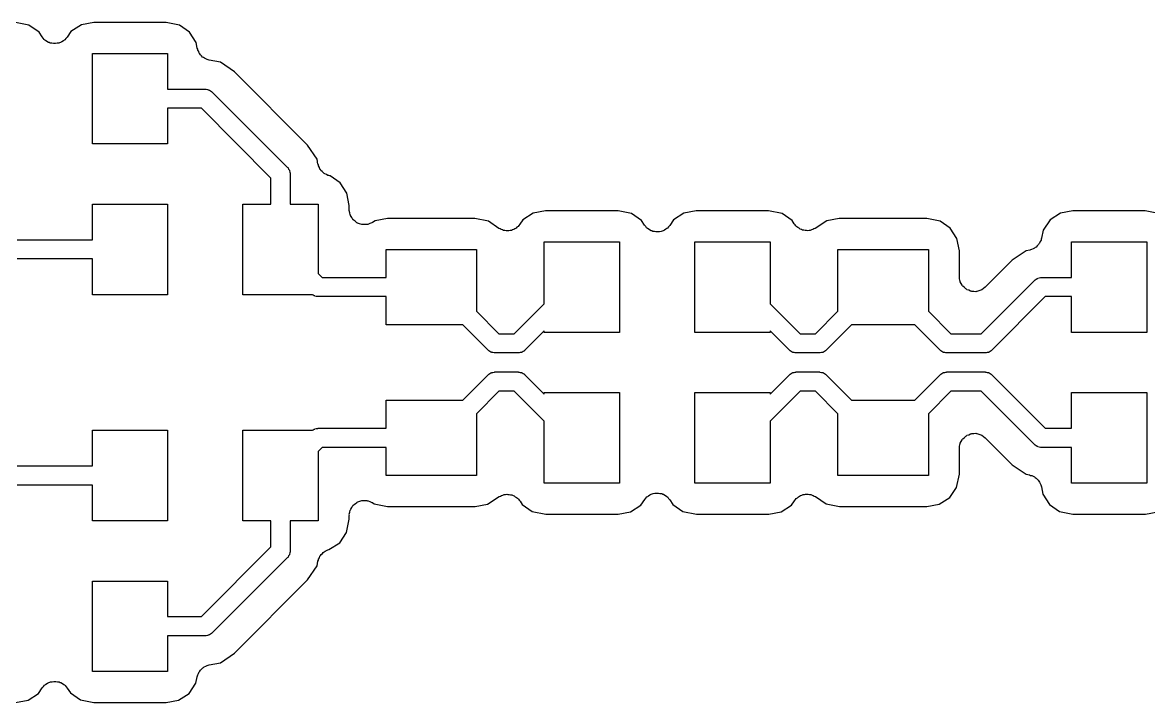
# Model space of a CAD drawing. Extents: x 85 to 210, y -138 to -65.
# Drawn here: x 172.79 to 180.26, y -109.76 to -105.24 of the extents above; entities that cross this region are included whole.
import ezdxf

# ---------------------------------------------------------------- set-up
doc = ezdxf.new("R2010")
doc.units = 0
doc.header["$MEASUREMENT"] = 0
doc.layers.add('BLACK', color=7, linetype='CONTINUOUS')

msp = doc.modelspace()

# ---------------------------------------------------------------- linework, layer by layer
at = {"layer": 'Black'}
for p, q in [((172.829, -105.262), (172.74, -105.244)), ((173.259, -105.244), (173.177, -105.26)), ((173.74, -105.244), (173.259, -105.244)), ((173.829, -105.262), (173.74, -105.244)), ((172.896, -105.308), (172.829, -105.262)), ((172.916, -105.339), (172.896, -105.308)), ((173.108, -105.304), (173.083, -105.341)), ((173.177, -105.26), (173.108, -105.304)), ((173.896, -105.308), (173.829, -105.262)), ((173.94, -105.377), (173.896, -105.308)), ((172.924, -105.347), (172.916, -105.339)), ((172.93, -105.356), (172.924, -105.347)), ((172.935, -105.36), (172.93, -105.356)), ((172.939, -105.364), (172.935, -105.36)), ((172.949, -105.369), (172.939, -105.364)), ((172.959, -105.376), (172.949, -105.369)), ((172.965, -105.377), (172.959, -105.376)), ((172.97, -105.38), (172.965, -105.377)), ((172.982, -105.381), (172.97, -105.38)), ((172.992, -105.384), (172.982, -105.381)), ((172.999, -105.384), (172.992, -105.384)), ((173.005, -105.384), (172.999, -105.384)), ((173.016, -105.382), (173.005, -105.384)), ((173.027, -105.381), (173.016, -105.382)), ((173.033, -105.378), (173.027, -105.381)), ((173.039, -105.377), (173.033, -105.378)), ((173.048, -105.371), (173.039, -105.377)), ((173.058, -105.366), (173.048, -105.371)), ((173.063, -105.361), (173.058, -105.366)), ((173.068, -105.358), (173.063, -105.361)), ((173.075, -105.349), (173.068, -105.358)), ((173.083, -105.341), (173.075, -105.349)), ((173.947, -105.414), (173.94, -105.377)), ((173.25, -106.05), (173.25, -105.45)), ((173.25, -105.45), (173.75, -105.45)), ((173.75, -105.45), (173.75, -105.686)), ((173.95, -105.421), (173.947, -105.414)), ((173.951, -105.428), (173.95, -105.421)), ((173.956, -105.437), (173.951, -105.428)), ((173.96, -105.447), (173.956, -105.437)), ((173.964, -105.452), (173.96, -105.447)), ((173.968, -105.458), (173.964, -105.452)), ((173.975, -105.465), (173.968, -105.458)), ((173.982, -105.473), (173.975, -105.465)), ((173.988, -105.476), (173.982, -105.473)), ((173.994, -105.481), (173.988, -105.476)), ((174.003, -105.485), (173.994, -105.481)), ((174.013, -105.49), (174.003, -105.485)), ((174.02, -105.491), (174.013, -105.49)), ((174.026, -105.494), (174.02, -105.491)), ((174.1, -105.508), (174.026, -105.494)), ((174.193, -105.571), (174.1, -105.508)), ((174.679, -106.057), (174.193, -105.571)), ((173.75, -105.686), (174, -105.686)), ((174, -105.686), (174.003, -105.687)), ((174.003, -105.687), (174.006, -105.687)), ((174.006, -105.687), (174.014, -105.689)), ((174.014, -105.689), (174.022, -105.69)), ((174.022, -105.69), (174.024, -105.692)), ((174.024, -105.692), (174.027, -105.692)), ((174.027, -105.692), (174.034, -105.697)), ((174.034, -105.697), (174.041, -105.701)), ((174.041, -105.701), (174.043, -105.703)), ((174.043, -105.703), (174.045, -105.705)), ((174.045, -105.705), (174.545, -106.205)), ((173.974, -105.813), (173.75, -105.813)), ((173.75, -105.813), (173.75, -106.05)), ((174.436, -106.276), (173.974, -105.813)), ((173.75, -106.05), (173.25, -106.05)), ((174.742, -106.15), (174.679, -106.057)), ((174.545, -106.205), (174.547, -106.207)), ((174.547, -106.207), (174.549, -106.209)), ((174.549, -106.209), (174.553, -106.216)), ((174.553, -106.216), (174.558, -106.223)), ((174.748, -106.183), (174.742, -106.15)), ((174.751, -106.189), (174.748, -106.183)), ((174.752, -106.195), (174.751, -106.189)), ((174.757, -106.205), (174.752, -106.195)), ((174.761, -106.216), (174.757, -106.205)), ((174.765, -106.22), (174.761, -106.216)), ((174.436, -106.45), (174.436, -106.276)), ((174.558, -106.223), (174.558, -106.226)), ((174.558, -106.226), (174.56, -106.228)), ((174.56, -106.228), (174.561, -106.236)), ((174.561, -106.236), (174.563, -106.244)), ((174.563, -106.244), (174.563, -106.247)), ((174.563, -106.247), (174.564, -106.25)), ((174.564, -106.25), (174.564, -106.45)), ((174.768, -106.226), (174.765, -106.22)), ((174.776, -106.233), (174.768, -106.226)), ((174.784, -106.242), (174.776, -106.233)), ((174.789, -106.245), (174.784, -106.242)), ((174.794, -106.249), (174.789, -106.245)), ((174.804, -106.253), (174.794, -106.249)), ((174.814, -106.258), (174.804, -106.253)), ((174.821, -106.259), (174.814, -106.258)), ((174.826, -106.262), (174.821, -106.259)), ((174.829, -106.262), (174.826, -106.262)), ((174.896, -106.308), (174.829, -106.262)), ((174.94, -106.377), (174.896, -106.308)), ((174.956, -106.459), (174.94, -106.377)), ((173.25, -106.686), (173.25, -106.45)), ((173.25, -106.45), (173.75, -106.45)), ((173.75, -106.45), (173.75, -107.05)), ((174.25, -107.05), (174.25, -106.45)), ((174.25, -106.45), (174.436, -106.45)), ((174.564, -106.45), (174.75, -106.45)), ((174.75, -106.45), (174.75, -106.91)), ((174.956, -106.486), (174.956, -106.459)), ((174.956, -106.489), (174.956, -106.486)), ((174.956, -106.491), (174.956, -106.489)), ((174.959, -106.506), (174.956, -106.491)), ((174.962, -106.52), (174.959, -106.506)), ((176.177, -106.51), (176.108, -106.554)), ((176.259, -106.494), (176.177, -106.51)), ((176.74, -106.494), (176.259, -106.494)), ((176.829, -106.512), (176.74, -106.494)), ((176.896, -106.558), (176.829, -106.512)), ((177.177, -106.51), (177.108, -106.554)), ((177.259, -106.494), (177.177, -106.51)), ((177.74, -106.494), (177.259, -106.494)), ((177.829, -106.512), (177.74, -106.494)), ((177.896, -106.558), (177.829, -106.512)), ((179.677, -106.51), (179.608, -106.554)), ((179.759, -106.494), (179.677, -106.51)), ((180.24, -106.494), (179.759, -106.494)), ((180.329, -106.512), (180.24, -106.494)), ((174.963, -106.523), (174.962, -106.52)), ((174.964, -106.525), (174.963, -106.523)), ((174.972, -106.538), (174.964, -106.525)), ((174.979, -106.551), (174.972, -106.538)), ((174.981, -106.552), (174.979, -106.551)), ((174.982, -106.554), (174.981, -106.552)), ((174.994, -106.563), (174.982, -106.554)), ((175.006, -106.573), (174.994, -106.563)), ((175.008, -106.574), (175.006, -106.573)), ((175.01, -106.575), (175.008, -106.574)), ((175.024, -106.58), (175.01, -106.575)), ((175.039, -106.585), (175.024, -106.58)), ((175.041, -106.585), (175.039, -106.585)), ((175.043, -106.585), (175.041, -106.585)), ((175.058, -106.585), (175.043, -106.585)), ((175.073, -106.585), (175.058, -106.585)), ((175.076, -106.584), (175.073, -106.585)), ((175.078, -106.584), (175.076, -106.584)), ((175.092, -106.578), (175.078, -106.584)), ((175.106, -106.573), (175.092, -106.578)), ((175.108, -106.571), (175.106, -106.573)), ((175.11, -106.57), (175.108, -106.571)), ((175.127, -106.56), (175.11, -106.57)), ((175.209, -106.544), (175.127, -106.56)), ((175.79, -106.544), (175.209, -106.544)), ((175.879, -106.562), (175.79, -106.544)), ((175.949, -106.61), (175.879, -106.562)), ((176.082, -106.59), (176.077, -106.597)), ((176.088, -106.583), (176.082, -106.59)), ((176.108, -106.554), (176.088, -106.583)), ((176.916, -106.589), (176.896, -106.558)), ((176.924, -106.597), (176.916, -106.589)), ((177.083, -106.591), (177.075, -106.599)), ((177.108, -106.554), (177.083, -106.591)), ((177.91, -106.58), (177.896, -106.558)), ((177.916, -106.586), (177.91, -106.58)), ((177.921, -106.594), (177.916, -106.586)), ((178.127, -106.56), (178.049, -106.61)), ((178.209, -106.544), (178.127, -106.56)), ((178.79, -106.544), (178.209, -106.544)), ((178.879, -106.562), (178.79, -106.544)), ((178.946, -106.608), (178.879, -106.562)), ((179.608, -106.554), (179.562, -106.621)), ((175.957, -106.613), (175.949, -106.61)), ((175.964, -106.618), (175.957, -106.613)), ((175.972, -106.62), (175.964, -106.618)), ((175.98, -106.624), (175.972, -106.62)), ((175.989, -106.625), (175.98, -106.624)), ((175.998, -106.627), (175.989, -106.625)), ((176.006, -106.626), (175.998, -106.627)), ((176.015, -106.627), (176.006, -106.626)), ((176.023, -106.624), (176.015, -106.627)), ((176.032, -106.623), (176.023, -106.624)), ((176.04, -106.62), (176.032, -106.623)), ((176.048, -106.617), (176.04, -106.62)), ((176.055, -106.612), (176.048, -106.617)), ((176.063, -106.608), (176.055, -106.612)), ((176.069, -106.602), (176.063, -106.608)), ((176.077, -106.597), (176.069, -106.602)), ((176.93, -106.606), (176.924, -106.597)), ((176.935, -106.61), (176.93, -106.606)), ((176.939, -106.614), (176.935, -106.61)), ((176.949, -106.619), (176.939, -106.614)), ((176.959, -106.626), (176.949, -106.619)), ((176.965, -106.627), (176.959, -106.626)), ((176.97, -106.63), (176.965, -106.627)), ((176.982, -106.631), (176.97, -106.63)), ((176.992, -106.634), (176.982, -106.631)), ((176.999, -106.634), (176.992, -106.634)), ((177.005, -106.634), (176.999, -106.634)), ((177.016, -106.632), (177.005, -106.634)), ((177.027, -106.631), (177.016, -106.632)), ((177.033, -106.628), (177.027, -106.631)), ((177.039, -106.627), (177.033, -106.628)), ((177.048, -106.621), (177.039, -106.627)), ((177.058, -106.616), (177.048, -106.621)), ((177.063, -106.611), (177.058, -106.616)), ((177.068, -106.608), (177.063, -106.611)), ((177.075, -106.599), (177.068, -106.608)), ((177.928, -106.599), (177.921, -106.594)), ((177.934, -106.605), (177.928, -106.599)), ((177.942, -106.609), (177.934, -106.605)), ((177.949, -106.615), (177.942, -106.609)), ((177.957, -106.617), (177.949, -106.615)), ((177.965, -106.621), (177.957, -106.617)), ((177.973, -106.622), (177.965, -106.621)), ((177.982, -106.625), (177.973, -106.622)), ((177.991, -106.625), (177.982, -106.625)), ((177.999, -106.626), (177.991, -106.625)), ((178.008, -106.624), (177.999, -106.626)), ((178.016, -106.623), (178.008, -106.624)), ((178.025, -106.62), (178.016, -106.623)), ((178.033, -106.618), (178.025, -106.62)), ((178.04, -106.613), (178.033, -106.618)), ((178.049, -106.61), (178.04, -106.613)), ((178.99, -106.677), (178.946, -106.608)), ((179.562, -106.621), (179.551, -106.676)), ((172.75, -106.686), (173.25, -106.686)), ((176.25, -107.11), (176.25, -106.7)), ((176.25, -106.7), (176.75, -106.7)), ((176.75, -106.7), (176.75, -107.3)), ((177.25, -107.3), (177.25, -106.7)), ((177.25, -106.7), (177.75, -106.7)), ((177.75, -106.7), (177.75, -107.11)), ((179.006, -106.759), (178.99, -106.677)), ((179.505, -106.741), (179.495, -106.745)), ((179.51, -106.737), (179.505, -106.741)), ((179.515, -106.734), (179.51, -106.737)), ((179.523, -106.726), (179.515, -106.734)), ((179.531, -106.718), (179.523, -106.726)), ((179.534, -106.713), (179.531, -106.718)), ((179.538, -106.708), (179.534, -106.713)), ((179.542, -106.698), (179.538, -106.708)), ((179.548, -106.688), (179.542, -106.698)), ((179.549, -106.682), (179.548, -106.688)), ((179.551, -106.676), (179.549, -106.682)), ((179.75, -106.936), (179.75, -106.7)), ((179.75, -106.7), (180.25, -106.7)), ((180.25, -106.7), (180.25, -107.3)), ((173.25, -106.813), (172.75, -106.813)), ((173.25, -107.05), (173.25, -106.813)), ((175.2, -106.936), (175.2, -106.75)), ((175.2, -106.75), (175.8, -106.75)), ((175.8, -106.75), (175.8, -107.16)), ((178.2, -107.16), (178.2, -106.75)), ((178.2, -106.75), (178.8, -106.75)), ((178.8, -106.75), (178.8, -107.16)), ((179.006, -106.93), (179.006, -106.759)), ((179.45, -106.758), (179.357, -106.821)), ((179.473, -106.754), (179.45, -106.758)), ((179.479, -106.752), (179.473, -106.754)), ((179.485, -106.751), (179.479, -106.752)), ((179.495, -106.745), (179.485, -106.751)), ((179.357, -106.821), (179.177, -107.001)), ((174.75, -106.91), (174.776, -106.936)), ((174.776, -106.936), (175.2, -106.936)), ((179.008, -106.943), (179.006, -106.93)), ((179.009, -106.956), (179.008, -106.943)), ((179.011, -106.96), (179.009, -106.956)), ((179.012, -106.964), (179.011, -106.96)), ((179.018, -106.976), (179.012, -106.964)), ((179.151, -107.309), (179.505, -106.955)), ((179.505, -106.955), (179.507, -106.953)), ((179.507, -106.953), (179.509, -106.951)), ((179.509, -106.951), (179.516, -106.947)), ((179.516, -106.947), (179.523, -106.942)), ((179.523, -106.942), (179.526, -106.942)), ((179.526, -106.942), (179.528, -106.94)), ((179.528, -106.94), (179.536, -106.939)), ((179.536, -106.939), (179.544, -106.937)), ((179.544, -106.937), (179.547, -106.937)), ((179.547, -106.937), (179.55, -106.936)), ((179.55, -106.936), (179.75, -106.936)), ((179.024, -106.987), (179.018, -106.976)), ((179.027, -106.991), (179.024, -106.987)), ((179.029, -106.994), (179.027, -106.991)), ((179.039, -107.003), (179.029, -106.994)), ((179.049, -107.012), (179.039, -107.003)), ((179.053, -107.014), (179.049, -107.012)), ((179.056, -107.017), (179.053, -107.014)), ((179.068, -107.021), (179.056, -107.017)), ((179.08, -107.027), (179.068, -107.021)), ((179.084, -107.027), (179.08, -107.027)), ((179.089, -107.029), (179.084, -107.027)), ((179.102, -107.029), (179.089, -107.029)), ((179.115, -107.03), (179.102, -107.029)), ((179.119, -107.029), (179.115, -107.03)), ((179.123, -107.029), (179.119, -107.029)), ((179.136, -107.024), (179.123, -107.029)), ((179.148, -107.021), (179.136, -107.024)), ((179.152, -107.018), (179.148, -107.021)), ((179.156, -107.017), (179.152, -107.018)), ((179.166, -107.008), (179.156, -107.017)), ((179.177, -107.001), (179.166, -107.008)), ((173.75, -107.05), (173.25, -107.05)), ((174.712, -107.05), (174.25, -107.05)), ((174.716, -107.053), (174.712, -107.05)), ((174.723, -107.058), (174.716, -107.053)), ((174.726, -107.058), (174.723, -107.058)), ((174.728, -107.06), (174.726, -107.058)), ((174.736, -107.061), (174.728, -107.06)), ((174.744, -107.063), (174.736, -107.061)), ((174.747, -107.063), (174.744, -107.063)), ((174.75, -107.063), (174.747, -107.063)), ((175.2, -107.063), (174.75, -107.063)), ((175.2, -107.25), (175.2, -107.063)), ((176.051, -107.309), (176.25, -107.11)), ((177.75, -107.11), (177.949, -107.309)), ((179.576, -107.063), (179.222, -107.418)), ((179.75, -107.063), (179.576, -107.063)), ((179.75, -107.3), (179.75, -107.063)), ((175.8, -107.16), (175.949, -107.309)), ((178.051, -107.309), (178.2, -107.16)), ((178.8, -107.16), (178.949, -107.309)), ((175.71, -107.25), (175.2, -107.25)), ((175.878, -107.418), (175.71, -107.25)), ((178.29, -107.25), (178.122, -107.418)), ((178.71, -107.25), (178.29, -107.25)), ((178.878, -107.418), (178.71, -107.25)), ((175.949, -107.309), (176.051, -107.309)), ((176.25, -107.29), (176.122, -107.418)), ((176.25, -107.3), (176.25, -107.29)), ((176.75, -107.3), (176.25, -107.3)), ((177.75, -107.3), (177.25, -107.3)), ((177.878, -107.418), (177.75, -107.29)), ((177.75, -107.29), (177.75, -107.3)), ((177.949, -107.309), (178.051, -107.309)), ((178.949, -107.309), (179.151, -107.309)), ((180.25, -107.3), (179.75, -107.3)), ((175.88, -107.42), (175.878, -107.418)), ((175.882, -107.422), (175.88, -107.42)), ((175.889, -107.426), (175.882, -107.422)), ((175.896, -107.431), (175.889, -107.426)), ((175.899, -107.431), (175.896, -107.431)), ((175.901, -107.433), (175.899, -107.431)), ((175.909, -107.434), (175.901, -107.433)), ((175.917, -107.436), (175.909, -107.434)), ((175.92, -107.436), (175.917, -107.436)), ((175.923, -107.436), (175.92, -107.436)), ((176.077, -107.436), (175.923, -107.436)), ((176.08, -107.436), (176.077, -107.436)), ((176.083, -107.436), (176.08, -107.436)), ((176.091, -107.434), (176.083, -107.436)), ((176.099, -107.433), (176.091, -107.434)), ((176.101, -107.431), (176.099, -107.433)), ((176.104, -107.431), (176.101, -107.431)), ((176.111, -107.426), (176.104, -107.431)), ((176.118, -107.422), (176.111, -107.426)), ((176.12, -107.42), (176.118, -107.422)), ((176.122, -107.418), (176.12, -107.42)), ((177.88, -107.42), (177.878, -107.418)), ((177.882, -107.422), (177.88, -107.42)), ((177.889, -107.426), (177.882, -107.422)), ((177.896, -107.431), (177.889, -107.426)), ((177.899, -107.431), (177.896, -107.431)), ((177.901, -107.433), (177.899, -107.431)), ((177.909, -107.434), (177.901, -107.433)), ((177.917, -107.436), (177.909, -107.434)), ((177.92, -107.436), (177.917, -107.436)), ((177.923, -107.436), (177.92, -107.436)), ((178.077, -107.436), (177.923, -107.436)), ((178.08, -107.436), (178.077, -107.436)), ((178.083, -107.436), (178.08, -107.436)), ((178.091, -107.434), (178.083, -107.436)), ((178.099, -107.433), (178.091, -107.434)), ((178.101, -107.431), (178.099, -107.433)), ((178.104, -107.431), (178.101, -107.431)), ((178.111, -107.426), (178.104, -107.431)), ((178.118, -107.422), (178.111, -107.426)), ((178.12, -107.42), (178.118, -107.422)), ((178.122, -107.418), (178.12, -107.42)), ((178.88, -107.42), (178.878, -107.418)), ((178.882, -107.422), (178.88, -107.42)), ((178.889, -107.426), (178.882, -107.422)), ((178.896, -107.431), (178.889, -107.426)), ((178.899, -107.431), (178.896, -107.431)), ((178.901, -107.433), (178.899, -107.431)), ((178.909, -107.434), (178.901, -107.433)), ((178.917, -107.436), (178.909, -107.434)), ((178.92, -107.436), (178.917, -107.436)), ((178.923, -107.436), (178.92, -107.436)), ((179.177, -107.436), (178.923, -107.436)), ((179.18, -107.436), (179.177, -107.436)), ((179.183, -107.436), (179.18, -107.436)), ((179.191, -107.434), (179.183, -107.436)), ((179.199, -107.433), (179.191, -107.434)), ((179.201, -107.431), (179.199, -107.433)), ((179.204, -107.431), (179.201, -107.431)), ((179.211, -107.426), (179.204, -107.431)), ((179.218, -107.422), (179.211, -107.426)), ((179.22, -107.42), (179.218, -107.422)), ((179.222, -107.418), (179.22, -107.42)), ((175.909, -107.566), (175.917, -107.564)), ((175.917, -107.564), (175.92, -107.564)), ((175.92, -107.564), (175.923, -107.563)), ((175.923, -107.563), (176.077, -107.563)), ((176.077, -107.563), (176.08, -107.564)), ((176.08, -107.564), (176.083, -107.564)), ((176.083, -107.564), (176.091, -107.566)), ((177.909, -107.566), (177.917, -107.564)), ((177.917, -107.564), (177.92, -107.564)), ((177.92, -107.564), (177.923, -107.563)), ((177.923, -107.563), (178.077, -107.563)), ((178.077, -107.563), (178.08, -107.564)), ((178.08, -107.564), (178.083, -107.564)), ((178.083, -107.564), (178.091, -107.566)), ((178.909, -107.566), (178.917, -107.564)), ((178.917, -107.564), (178.92, -107.564)), ((178.92, -107.564), (178.923, -107.563)), ((178.923, -107.563), (179.177, -107.563)), ((179.177, -107.563), (179.18, -107.564)), ((179.18, -107.564), (179.183, -107.564)), ((179.183, -107.564), (179.191, -107.566)), ((175.71, -107.75), (175.878, -107.582)), ((175.878, -107.582), (175.88, -107.58)), ((175.88, -107.58), (175.882, -107.578)), ((175.882, -107.578), (175.889, -107.574)), ((175.889, -107.574), (175.896, -107.569)), ((175.896, -107.569), (175.899, -107.569)), ((175.899, -107.569), (175.901, -107.567)), ((175.901, -107.567), (175.909, -107.566)), ((176.091, -107.566), (176.099, -107.567)), ((176.099, -107.567), (176.101, -107.569)), ((176.101, -107.569), (176.104, -107.569)), ((176.104, -107.569), (176.111, -107.574)), ((176.111, -107.574), (176.118, -107.578)), ((176.118, -107.578), (176.12, -107.58)), ((176.12, -107.58), (176.122, -107.582)), ((176.122, -107.582), (176.25, -107.71)), ((177.75, -107.71), (177.878, -107.582)), ((177.878, -107.582), (177.88, -107.58)), ((177.88, -107.58), (177.882, -107.578)), ((177.882, -107.578), (177.889, -107.574)), ((177.889, -107.574), (177.896, -107.569)), ((177.896, -107.569), (177.899, -107.569)), ((177.899, -107.569), (177.901, -107.567)), ((177.901, -107.567), (177.909, -107.566)), ((178.091, -107.566), (178.099, -107.567)), ((178.099, -107.567), (178.101, -107.569)), ((178.101, -107.569), (178.104, -107.569)), ((178.104, -107.569), (178.111, -107.574)), ((178.111, -107.574), (178.118, -107.578)), ((178.118, -107.578), (178.12, -107.58)), ((178.12, -107.58), (178.122, -107.582)), ((178.122, -107.582), (178.29, -107.75)), ((178.71, -107.75), (178.878, -107.582)), ((178.878, -107.582), (178.88, -107.58)), ((178.88, -107.58), (178.882, -107.578)), ((178.882, -107.578), (178.889, -107.574)), ((178.889, -107.574), (178.896, -107.569)), ((178.896, -107.569), (178.899, -107.569)), ((178.899, -107.569), (178.901, -107.567)), ((178.901, -107.567), (178.909, -107.566)), ((179.191, -107.566), (179.199, -107.567)), ((179.199, -107.567), (179.201, -107.569)), ((179.201, -107.569), (179.204, -107.569)), ((179.204, -107.569), (179.211, -107.574)), ((179.211, -107.574), (179.218, -107.578)), ((179.218, -107.578), (179.22, -107.58)), ((179.22, -107.58), (179.222, -107.582)), ((179.222, -107.582), (179.576, -107.936)), ((175.949, -107.691), (175.8, -107.84)), ((176.051, -107.691), (175.949, -107.691)), ((176.25, -107.89), (176.051, -107.691)), ((176.25, -107.71), (176.25, -107.7)), ((176.25, -107.7), (176.75, -107.7)), ((176.75, -107.7), (176.75, -108.3)), ((177.25, -108.3), (177.25, -107.7)), ((177.25, -107.7), (177.75, -107.7)), ((177.949, -107.691), (177.75, -107.89)), ((177.75, -107.7), (177.75, -107.71)), ((178.051, -107.691), (177.949, -107.691)), ((178.2, -107.84), (178.051, -107.691)), ((178.949, -107.691), (178.8, -107.84)), ((179.151, -107.691), (178.949, -107.691)), ((179.505, -108.045), (179.151, -107.691)), ((179.75, -107.936), (179.75, -107.7)), ((179.75, -107.7), (180.25, -107.7)), ((180.25, -107.7), (180.25, -108.3)), ((175.2, -107.936), (175.2, -107.75)), ((175.2, -107.75), (175.71, -107.75)), ((178.29, -107.75), (178.71, -107.75)), ((175.8, -107.84), (175.8, -108.25)), ((178.2, -108.25), (178.2, -107.84)), ((178.8, -107.84), (178.8, -108.25)), ((174.728, -107.94), (174.736, -107.939)), ((174.736, -107.939), (174.744, -107.937)), ((174.744, -107.937), (174.747, -107.937)), ((174.747, -107.937), (174.75, -107.936)), ((174.75, -107.936), (175.2, -107.936)), ((176.25, -108.3), (176.25, -107.89)), ((177.75, -107.89), (177.75, -108.3)), ((179.576, -107.936), (179.75, -107.936)), ((173.25, -108.186), (173.25, -107.95)), ((173.25, -107.95), (173.75, -107.95)), ((173.75, -107.95), (173.75, -108.55)), ((174.25, -108.55), (174.25, -107.95)), ((174.25, -107.95), (174.712, -107.95)), ((174.712, -107.95), (174.716, -107.947)), ((174.716, -107.947), (174.723, -107.942)), ((174.723, -107.942), (174.726, -107.942)), ((174.726, -107.942), (174.728, -107.94)), ((179.018, -108.024), (179.024, -108.013)), ((179.024, -108.013), (179.027, -108.009)), ((179.027, -108.009), (179.029, -108.006)), ((179.029, -108.006), (179.039, -107.997)), ((179.039, -107.997), (179.049, -107.988)), ((179.049, -107.988), (179.053, -107.986)), ((179.053, -107.986), (179.056, -107.983)), ((179.056, -107.983), (179.068, -107.979)), ((179.068, -107.979), (179.08, -107.973)), ((179.08, -107.973), (179.084, -107.973)), ((179.084, -107.973), (179.089, -107.971)), ((179.089, -107.971), (179.102, -107.971)), ((179.102, -107.971), (179.115, -107.97)), ((179.115, -107.97), (179.119, -107.971)), ((179.119, -107.971), (179.123, -107.971)), ((179.123, -107.971), (179.136, -107.976)), ((179.136, -107.976), (179.148, -107.979)), ((179.148, -107.979), (179.152, -107.982)), ((179.152, -107.982), (179.156, -107.983)), ((179.156, -107.983), (179.166, -107.992)), ((179.166, -107.992), (179.177, -107.999)), ((179.177, -107.999), (179.357, -108.179)), ((174.776, -108.063), (174.75, -108.09)), ((175.2, -108.063), (174.776, -108.063)), ((175.2, -108.25), (175.2, -108.063)), ((179.006, -108.07), (179.008, -108.057)), ((179.006, -108.24), (179.006, -108.07)), ((179.008, -108.057), (179.009, -108.044)), ((179.009, -108.044), (179.011, -108.04)), ((179.011, -108.04), (179.012, -108.036)), ((179.012, -108.036), (179.018, -108.024)), ((179.507, -108.047), (179.505, -108.045)), ((179.509, -108.049), (179.507, -108.047)), ((179.516, -108.053), (179.509, -108.049)), ((179.523, -108.058), (179.516, -108.053)), ((179.526, -108.058), (179.523, -108.058)), ((179.528, -108.06), (179.526, -108.058)), ((179.536, -108.061), (179.528, -108.06)), ((179.544, -108.063), (179.536, -108.061)), ((179.547, -108.063), (179.544, -108.063)), ((179.55, -108.063), (179.547, -108.063)), ((179.75, -108.063), (179.55, -108.063)), ((179.75, -108.3), (179.75, -108.063)), ((174.75, -108.09), (174.75, -108.55)), ((172.75, -108.186), (173.25, -108.186)), ((179.357, -108.179), (179.45, -108.242)), ((175.8, -108.25), (175.2, -108.25)), ((176.75, -108.3), (176.25, -108.3)), ((177.75, -108.3), (177.25, -108.3)), ((178.8, -108.25), (178.2, -108.25)), ((178.988, -108.329), (179.006, -108.24)), ((179.45, -108.242), (179.472, -108.246)), ((179.472, -108.246), (179.479, -108.249)), ((179.479, -108.249), (179.486, -108.25)), ((179.486, -108.25), (179.495, -108.255)), ((179.495, -108.255), (179.504, -108.259)), ((179.504, -108.259), (179.51, -108.263)), ((179.51, -108.263), (179.516, -108.267)), ((179.516, -108.267), (179.523, -108.275)), ((179.523, -108.275), (179.53, -108.281)), ((179.53, -108.281), (179.534, -108.288)), ((179.534, -108.288), (179.538, -108.293)), ((179.538, -108.293), (179.542, -108.303)), ((179.542, -108.303), (179.547, -108.312)), ((179.547, -108.312), (179.548, -108.319)), ((180.25, -108.3), (179.75, -108.3)), ((173.25, -108.313), (172.75, -108.313)), ((173.25, -108.55), (173.25, -108.313)), ((175.951, -108.39), (175.96, -108.387)), ((175.96, -108.387), (175.967, -108.382)), ((175.967, -108.382), (175.975, -108.38)), ((175.975, -108.38), (175.984, -108.377)), ((175.984, -108.377), (175.992, -108.376)), ((175.992, -108.376), (176.001, -108.374)), ((176.001, -108.374), (176.009, -108.375)), ((176.009, -108.375), (176.018, -108.375)), ((176.018, -108.375), (176.027, -108.378)), ((176.027, -108.378), (176.035, -108.379)), ((176.035, -108.379), (176.043, -108.383)), ((176.043, -108.383), (176.051, -108.385)), ((176.051, -108.385), (176.058, -108.391)), ((176.937, -108.389), (176.942, -108.384)), ((176.942, -108.384), (176.952, -108.379)), ((176.952, -108.379), (176.961, -108.373)), ((176.961, -108.373), (176.967, -108.372)), ((176.967, -108.372), (176.973, -108.369)), ((176.973, -108.369), (176.984, -108.368)), ((176.984, -108.368), (176.995, -108.366)), ((176.995, -108.366), (177.001, -108.366)), ((177.001, -108.366), (177.008, -108.366)), ((177.008, -108.366), (177.018, -108.369)), ((177.018, -108.369), (177.03, -108.37)), ((177.03, -108.37), (177.035, -108.373)), ((177.035, -108.373), (177.041, -108.374)), ((177.041, -108.374), (177.051, -108.381)), ((177.051, -108.381), (177.061, -108.386)), ((177.061, -108.386), (177.065, -108.39)), ((177.945, -108.388), (177.952, -108.383)), ((177.952, -108.383), (177.96, -108.38)), ((177.96, -108.38), (177.968, -108.377)), ((177.968, -108.377), (177.977, -108.376)), ((177.977, -108.376), (177.985, -108.373)), ((177.985, -108.373), (177.994, -108.374)), ((177.994, -108.374), (178.002, -108.373)), ((178.002, -108.373), (178.011, -108.375)), ((178.011, -108.375), (178.02, -108.376)), ((178.02, -108.376), (178.028, -108.38)), ((178.028, -108.38), (178.036, -108.382)), ((178.036, -108.382), (178.043, -108.387)), ((178.043, -108.387), (178.051, -108.39)), ((178.942, -108.396), (178.988, -108.329)), ((179.548, -108.319), (179.551, -108.326)), ((179.551, -108.326), (179.56, -108.373)), ((179.56, -108.373), (179.604, -108.442)), ((174.965, -108.473), (174.972, -108.462)), ((174.972, -108.462), (174.979, -108.45)), ((174.979, -108.45), (174.982, -108.448)), ((174.982, -108.448), (174.984, -108.445)), ((174.984, -108.445), (174.995, -108.437)), ((174.995, -108.437), (175.006, -108.428)), ((175.006, -108.428), (175.009, -108.427)), ((175.009, -108.427), (175.013, -108.424)), ((175.013, -108.424), (175.026, -108.421)), ((175.026, -108.421), (175.039, -108.416)), ((175.039, -108.416), (175.042, -108.416)), ((175.042, -108.416), (175.046, -108.415)), ((175.046, -108.415), (175.06, -108.416)), ((175.06, -108.416), (175.073, -108.416)), ((175.073, -108.416), (175.077, -108.417)), ((175.077, -108.417), (175.081, -108.418)), ((175.081, -108.418), (175.093, -108.423)), ((175.093, -108.423), (175.106, -108.428)), ((175.106, -108.428), (175.109, -108.43)), ((175.109, -108.43), (175.112, -108.432)), ((175.112, -108.432), (175.121, -108.438)), ((175.121, -108.438), (175.21, -108.456)), ((175.21, -108.456), (175.791, -108.456)), ((175.791, -108.456), (175.873, -108.44)), ((175.873, -108.44), (175.951, -108.39)), ((176.058, -108.391), (176.066, -108.395)), ((176.066, -108.395), (176.072, -108.401)), ((176.072, -108.401), (176.079, -108.406)), ((176.079, -108.406), (176.084, -108.414)), ((176.084, -108.414), (176.09, -108.42)), ((176.09, -108.42), (176.104, -108.442)), ((176.104, -108.442), (176.171, -108.488)), ((176.823, -108.49), (176.892, -108.446)), ((176.892, -108.446), (176.917, -108.409)), ((176.917, -108.409), (176.925, -108.401)), ((176.925, -108.401), (176.932, -108.392)), ((176.932, -108.392), (176.937, -108.389)), ((177.065, -108.39), (177.07, -108.394)), ((177.07, -108.394), (177.076, -108.403)), ((177.076, -108.403), (177.084, -108.411)), ((177.084, -108.411), (177.104, -108.442)), ((177.104, -108.442), (177.171, -108.488)), ((177.823, -108.49), (177.892, -108.446)), ((177.892, -108.446), (177.912, -108.417)), ((177.912, -108.417), (177.918, -108.41)), ((177.918, -108.41), (177.923, -108.403)), ((177.923, -108.403), (177.931, -108.398)), ((177.931, -108.398), (177.937, -108.392)), ((177.937, -108.392), (177.945, -108.388)), ((178.051, -108.39), (178.121, -108.438)), ((178.121, -108.438), (178.21, -108.456)), ((178.21, -108.456), (178.791, -108.456)), ((178.791, -108.456), (178.873, -108.44)), ((178.873, -108.44), (178.942, -108.396)), ((179.604, -108.442), (179.671, -108.488)), ((174.956, -108.507), (174.96, -108.494)), ((174.957, -108.511), (174.956, -108.507)), ((174.956, -108.515), (174.957, -108.511)), ((174.956, -108.54), (174.956, -108.515)), ((174.96, -108.494), (174.962, -108.48)), ((174.962, -108.48), (174.964, -108.477)), ((174.964, -108.477), (174.965, -108.473)), ((176.171, -108.488), (176.26, -108.506)), ((176.26, -108.506), (176.741, -108.506)), ((176.741, -108.506), (176.823, -108.49)), ((177.171, -108.488), (177.26, -108.506)), ((177.26, -108.506), (177.741, -108.506)), ((177.741, -108.506), (177.823, -108.49)), ((179.671, -108.488), (179.76, -108.506)), ((179.76, -108.506), (180.241, -108.506)), ((180.241, -108.506), (180.323, -108.49)), ((173.75, -108.55), (173.25, -108.55)), ((174.436, -108.55), (174.25, -108.55)), ((174.436, -108.724), (174.436, -108.55)), ((174.75, -108.55), (174.564, -108.55)), ((174.564, -108.55), (174.564, -108.75)), ((174.938, -108.629), (174.956, -108.54)), ((174.892, -108.696), (174.938, -108.629)), ((173.974, -109.186), (174.436, -108.724)), ((174.563, -108.756), (174.561, -108.764)), ((174.564, -108.75), (174.563, -108.753)), ((174.563, -108.753), (174.563, -108.756)), ((174.777, -108.768), (174.783, -108.76)), ((174.783, -108.76), (174.79, -108.756)), ((174.79, -108.756), (174.795, -108.752)), ((174.795, -108.752), (174.805, -108.748)), ((174.805, -108.748), (174.814, -108.743)), ((174.814, -108.743), (174.821, -108.742)), ((174.821, -108.742), (174.892, -108.696)), ((174.545, -108.795), (174.045, -109.295)), ((174.547, -108.793), (174.545, -108.795)), ((174.549, -108.791), (174.547, -108.793)), ((174.553, -108.784), (174.549, -108.791)), ((174.558, -108.777), (174.553, -108.784)), ((174.56, -108.772), (174.558, -108.774)), ((174.558, -108.774), (174.558, -108.777)), ((174.561, -108.764), (174.56, -108.772)), ((174.742, -108.85), (174.748, -108.818)), ((174.748, -108.818), (174.751, -108.812)), ((174.751, -108.812), (174.752, -108.805)), ((174.752, -108.805), (174.757, -108.796)), ((174.757, -108.796), (174.761, -108.786)), ((174.761, -108.786), (174.765, -108.781)), ((174.765, -108.781), (174.769, -108.774)), ((174.769, -108.774), (174.777, -108.768)), ((174.679, -108.943), (174.742, -108.85)), ((173.25, -109.55), (173.25, -108.95)), ((173.25, -108.95), (173.75, -108.95)), ((173.75, -108.95), (173.75, -109.186)), ((174.193, -109.429), (174.679, -108.943)), ((173.75, -109.186), (173.974, -109.186)), ((174, -109.313), (173.75, -109.313)), ((173.75, -109.313), (173.75, -109.55)), ((174.003, -109.313), (174, -109.313)), ((174.006, -109.313), (174.003, -109.313)), ((174.014, -109.311), (174.006, -109.313)), ((174.022, -109.31), (174.014, -109.311)), ((174.024, -109.308), (174.022, -109.31)), ((174.027, -109.308), (174.024, -109.308)), ((174.034, -109.303), (174.027, -109.308)), ((174.041, -109.299), (174.034, -109.303)), ((174.043, -109.297), (174.041, -109.299)), ((174.045, -109.295), (174.043, -109.297)), ((174.1, -109.492), (174.193, -109.429)), ((174.019, -109.509), (174.025, -109.507)), ((174.025, -109.507), (174.1, -109.492)), ((173.75, -109.55), (173.25, -109.55)), ((173.947, -109.585), (173.949, -109.579)), ((173.949, -109.579), (173.95, -109.572)), ((173.95, -109.572), (173.955, -109.563)), ((173.955, -109.563), (173.96, -109.552)), ((173.96, -109.552), (173.964, -109.548)), ((173.964, -109.548), (173.967, -109.542)), ((173.967, -109.542), (173.975, -109.535)), ((173.975, -109.535), (173.983, -109.526)), ((173.983, -109.526), (173.988, -109.523)), ((173.988, -109.523), (173.993, -109.519)), ((173.993, -109.519), (174.003, -109.515)), ((174.003, -109.515), (174.013, -109.51)), ((174.013, -109.51), (174.019, -109.509)), ((172.917, -109.659), (172.925, -109.651)), ((172.925, -109.651), (172.932, -109.642)), ((172.932, -109.642), (172.937, -109.639)), ((172.937, -109.639), (172.942, -109.634)), ((172.942, -109.634), (172.952, -109.629)), ((172.952, -109.629), (172.961, -109.623)), ((172.961, -109.623), (172.967, -109.622)), ((172.967, -109.622), (172.973, -109.619)), ((172.973, -109.619), (172.984, -109.618)), ((172.984, -109.618), (172.995, -109.616)), ((172.995, -109.616), (173.001, -109.616)), ((173.001, -109.616), (173.008, -109.616)), ((173.008, -109.616), (173.018, -109.619)), ((173.018, -109.619), (173.03, -109.62)), ((173.03, -109.62), (173.035, -109.623)), ((173.035, -109.623), (173.041, -109.624)), ((173.041, -109.624), (173.051, -109.631)), ((173.051, -109.631), (173.061, -109.636)), ((173.061, -109.636), (173.065, -109.64)), ((173.065, -109.64), (173.07, -109.644)), ((173.07, -109.644), (173.076, -109.653)), ((173.076, -109.653), (173.084, -109.661)), ((173.892, -109.696), (173.938, -109.629)), ((173.938, -109.629), (173.947, -109.585)), ((172.823, -109.74), (172.892, -109.696)), ((172.892, -109.696), (172.917, -109.659)), ((173.084, -109.661), (173.104, -109.692)), ((173.104, -109.692), (173.171, -109.738)), ((173.823, -109.74), (173.892, -109.696)), ((172.741, -109.756), (172.823, -109.74)), ((173.171, -109.738), (173.26, -109.756)), ((173.26, -109.756), (173.741, -109.756)), ((173.741, -109.756), (173.823, -109.74))]:
    msp.add_line(p, q, dxfattribs=at)

doc.saveas('drawing.dxf')
